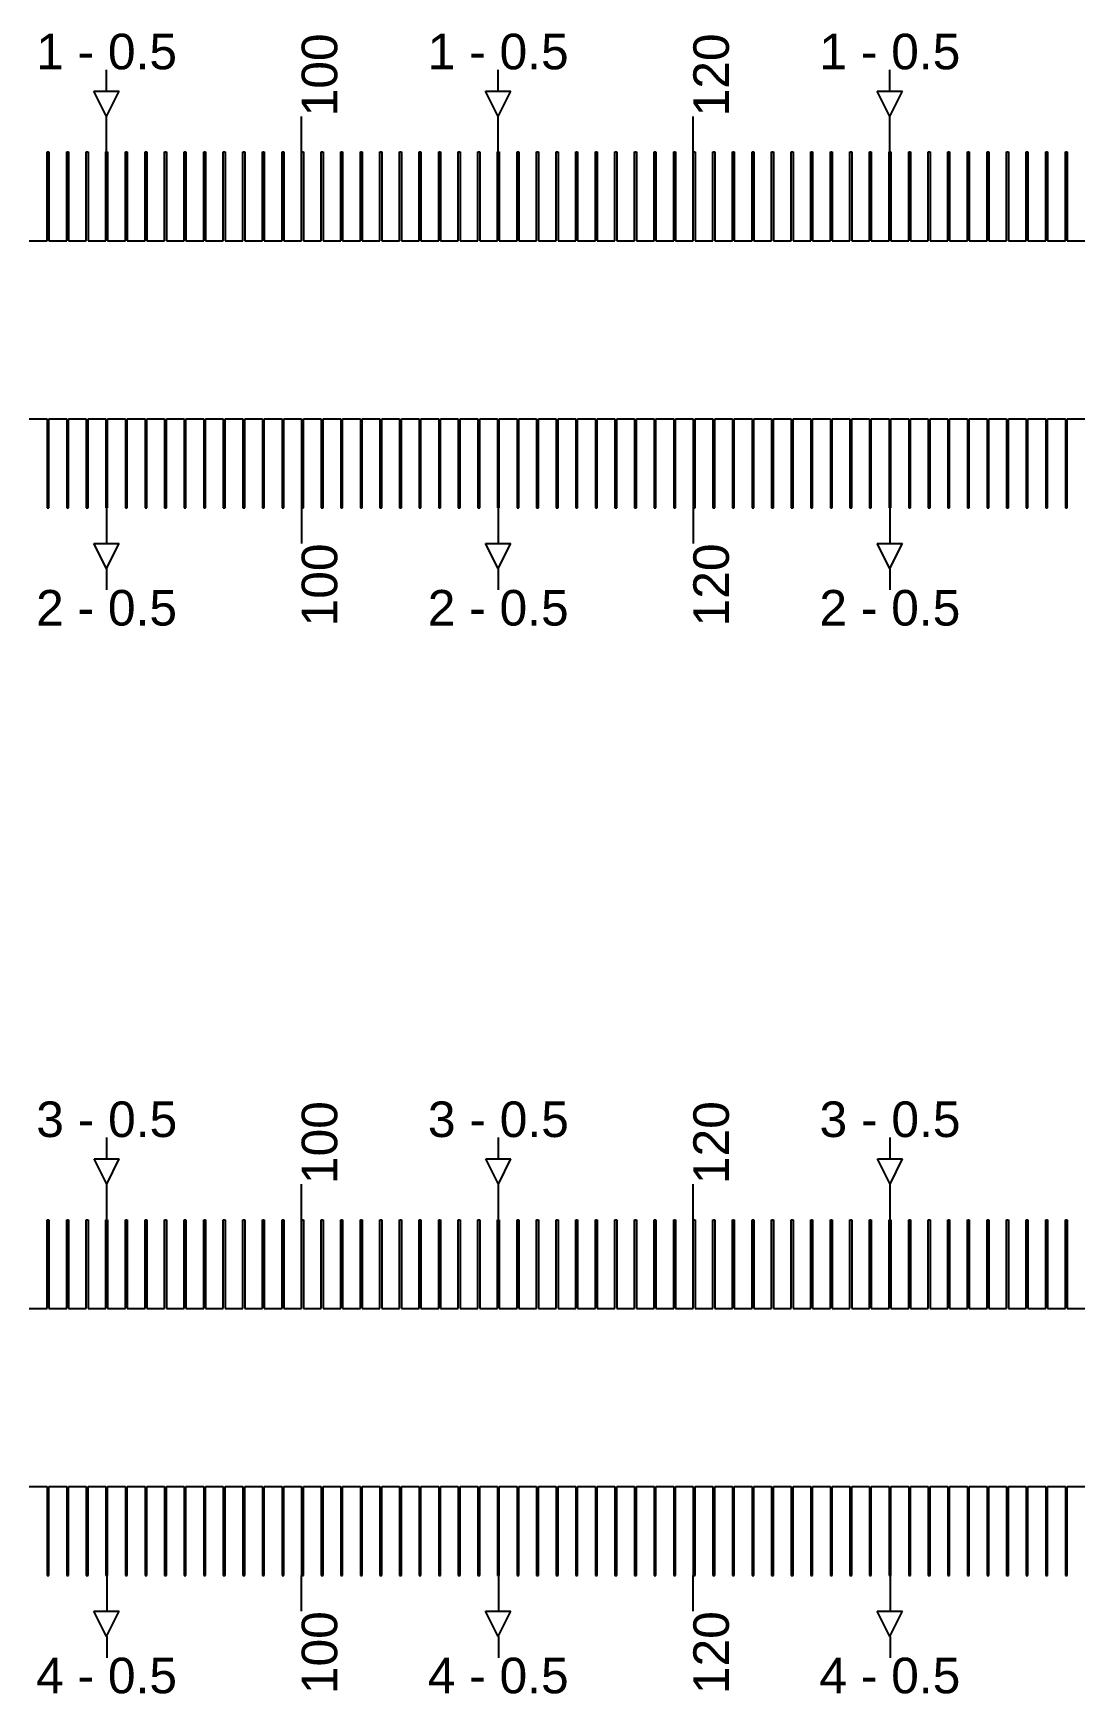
# Model space of a CAD drawing. Extents: x -119394 to 128420, y 74496 to 185496.
# Drawn here: x 41454.9 to 41747.7, y 112862.7 to 113329.2 of the extents above; entities that cross this region are included whole.
import ezdxf

# ---------------------------------------------------------------- set-up
doc = ezdxf.new("R2010")
doc.units = 13
doc.layers.add('CL - Label-1', color=120, linetype='Continuous')
doc.layers.add('CL - Label-2', color=132, linetype='Continuous')
doc.layers.add('CL - Sub-Micro', color=7, linetype='Continuous', true_color=0x47d1ff)
doc.styles.get("Standard").update_dxf_attribs({"font": 'arial.ttf'})

msp = doc.modelspace()

# ---------------------------------------------------------------- linework, layer by layer
for p, q in [((41475.49, 113312.94), (41475.49, 113318.94)), ((41585.49, 113312.94), (41585.49, 113318.94)), ((41695.49, 113312.94), (41695.49, 113318.94)), ((41475.49, 113295.86), (41475.49, 113305.86)), ((41530.29, 113295.86), (41530.29, 113305.86)), ((41585.49, 113295.86), (41585.49, 113305.86)), ((41640.29, 113295.86), (41640.29, 113305.86)), ((41695.49, 113295.86), (41695.49, 113305.86)), ((41475.49, 113195.86), (41475.49, 113185.86)), ((41530.29, 113195.86), (41530.29, 113185.86)), ((41585.49, 113195.86), (41585.49, 113185.86)), ((41640.29, 113195.86), (41640.29, 113185.86)), ((41695.49, 113195.86), (41695.49, 113185.86)), ((41475.49, 113178.79), (41475.49, 113172.79)), ((41585.49, 113178.79), (41585.49, 113172.79)), ((41695.49, 113178.79), (41695.49, 113172.79)), ((41475.54, 113012.94), (41475.54, 113018.94)), ((41585.54, 113012.94), (41585.54, 113018.94)), ((41695.54, 113012.94), (41695.54, 113018.94)), ((41475.54, 112995.86), (41475.54, 113005.86)), ((41530.29, 112995.86), (41530.29, 113005.86)), ((41585.54, 112995.86), (41585.54, 113005.86)), ((41640.29, 112995.86), (41640.29, 113005.86)), ((41695.54, 112995.86), (41695.54, 113005.86)), ((41475.54, 112895.86), (41475.54, 112885.86)), ((41530.29, 112885.86), (41530.29, 112895.86)), ((41585.54, 112895.86), (41585.54, 112885.86)), ((41640.29, 112885.86), (41640.29, 112895.86)), ((41695.54, 112895.86), (41695.54, 112885.86)), ((41475.54, 112878.79), (41475.54, 112872.79)), ((41585.54, 112878.79), (41585.54, 112872.79)), ((41695.54, 112878.79), (41695.54, 112872.79))]:
    msp.add_line(p, q)
at = {"layer": 'CL - Label-2'}
for p, q in [((41475.49, 113305.86), (41471.95, 113312.96)), ((41471.95, 113312.96), (41479.02, 113312.96)), ((41475.49, 113305.86), (41479.02, 113312.96)), ((41585.49, 113305.86), (41581.95, 113312.96)), ((41581.95, 113312.96), (41589.02, 113312.96)), ((41585.49, 113305.86), (41589.02, 113312.96)), ((41695.49, 113305.86), (41691.95, 113312.96)), ((41691.95, 113312.96), (41699.02, 113312.96)), ((41695.49, 113305.86), (41699.02, 113312.96)), ((41475.49, 113178.79), (41471.95, 113185.89)), ((41471.95, 113185.89), (41479.02, 113185.89)), ((41475.49, 113178.79), (41479.02, 113185.89)), ((41585.49, 113178.79), (41581.95, 113185.89)), ((41581.95, 113185.89), (41589.02, 113185.89)), ((41585.49, 113178.79), (41589.02, 113185.89)), ((41695.49, 113178.79), (41691.95, 113185.89)), ((41691.95, 113185.89), (41699.02, 113185.89)), ((41695.49, 113178.79), (41699.02, 113185.89)), ((41475.54, 113005.86), (41472, 113012.96)), ((41472, 113012.96), (41479.07, 113012.96)), ((41475.54, 113005.86), (41479.07, 113012.96)), ((41585.54, 113005.86), (41582, 113012.96)), ((41582, 113012.96), (41589.07, 113012.96)), ((41585.54, 113005.86), (41589.07, 113012.96)), ((41695.54, 113005.86), (41692, 113012.96)), ((41692, 113012.96), (41699.07, 113012.96)), ((41695.54, 113005.86), (41699.07, 113012.96)), ((41475.49, 112878.79), (41471.95, 112885.89)), ((41471.95, 112885.89), (41479.02, 112885.89)), ((41475.49, 112878.79), (41479.02, 112885.89)), ((41585.49, 112878.79), (41581.95, 112885.89)), ((41581.95, 112885.89), (41589.02, 112885.89)), ((41585.49, 112878.79), (41589.02, 112885.89)), ((41695.49, 112878.79), (41691.95, 112885.89)), ((41691.95, 112885.89), (41699.02, 112885.89)), ((41695.49, 112878.79), (41699.02, 112885.89))]:
    msp.add_line(p, q, dxfattribs=at)
at = {"layer": 'CL - Sub-Micro'}
for p, q in [((41458.79, 113270.86), (41458.79, 113295.86)), ((41458.79, 113295.86), (41459.29, 113295.86)), ((41459.29, 113295.86), (41459.29, 113270.86)), ((41464.29, 113270.86), (41464.29, 113295.86)), ((41464.29, 113295.86), (41464.79, 113295.86)), ((41464.79, 113295.86), (41464.79, 113270.86)), ((41469.79, 113270.86), (41469.79, 113295.86)), ((41469.79, 113295.86), (41470.29, 113295.86)), ((41470.29, 113295.86), (41470.29, 113270.86)), ((41475.29, 113270.86), (41475.29, 113295.86)), ((41475.29, 113295.86), (41475.79, 113295.86)), ((41475.79, 113295.86), (41475.79, 113270.86)), ((41480.79, 113270.86), (41480.79, 113295.86)), ((41480.79, 113295.86), (41481.29, 113295.86)), ((41481.29, 113295.86), (41481.29, 113270.86)), ((41486.29, 113270.86), (41486.29, 113295.86)), ((41486.29, 113295.86), (41486.79, 113295.86)), ((41486.79, 113295.86), (41486.79, 113270.86)), ((41491.79, 113270.86), (41491.79, 113295.86)), ((41491.79, 113295.86), (41492.29, 113295.86)), ((41492.29, 113295.86), (41492.29, 113270.86)), ((41497.29, 113270.86), (41497.29, 113295.86)), ((41497.29, 113295.86), (41497.79, 113295.86)), ((41497.79, 113295.86), (41497.79, 113270.86)), ((41502.79, 113270.86), (41502.79, 113295.86)), ((41502.79, 113295.86), (41503.29, 113295.86)), ((41503.29, 113295.86), (41503.29, 113270.86)), ((41508.29, 113270.86), (41508.29, 113295.86)), ((41508.29, 113295.86), (41508.79, 113295.86)), ((41508.79, 113295.86), (41508.79, 113270.86)), ((41513.79, 113270.86), (41513.79, 113295.86)), ((41513.79, 113295.86), (41514.29, 113295.86)), ((41514.29, 113295.86), (41514.29, 113270.86)), ((41519.29, 113270.86), (41519.29, 113295.86)), ((41519.29, 113295.86), (41519.79, 113295.86)), ((41519.79, 113295.86), (41519.79, 113270.86)), ((41524.79, 113270.86), (41524.79, 113295.86)), ((41524.79, 113295.86), (41525.29, 113295.86)), ((41525.29, 113295.86), (41525.29, 113270.86)), ((41530.29, 113270.86), (41530.29, 113295.86)), ((41530.29, 113295.86), (41530.79, 113295.86)), ((41530.79, 113295.86), (41530.79, 113270.86)), ((41535.79, 113270.86), (41535.79, 113295.86)), ((41535.79, 113295.86), (41536.29, 113295.86)), ((41536.29, 113295.86), (41536.29, 113270.86)), ((41541.29, 113270.86), (41541.29, 113295.86)), ((41541.29, 113295.86), (41541.79, 113295.86)), ((41541.79, 113295.86), (41541.79, 113270.86)), ((41546.79, 113270.86), (41546.79, 113295.86)), ((41546.79, 113295.86), (41547.29, 113295.86)), ((41547.29, 113295.86), (41547.29, 113270.86)), ((41552.29, 113270.86), (41552.29, 113295.86)), ((41552.29, 113295.86), (41552.79, 113295.86)), ((41552.79, 113295.86), (41552.79, 113270.86)), ((41557.79, 113270.86), (41557.79, 113295.86)), ((41557.79, 113295.86), (41558.29, 113295.86)), ((41558.29, 113295.86), (41558.29, 113270.86)), ((41563.29, 113270.86), (41563.29, 113295.86)), ((41563.29, 113295.86), (41563.79, 113295.86)), ((41563.79, 113295.86), (41563.79, 113270.86)), ((41568.79, 113270.86), (41568.79, 113295.86)), ((41568.79, 113295.86), (41569.29, 113295.86)), ((41569.29, 113295.86), (41569.29, 113270.86)), ((41574.29, 113270.86), (41574.29, 113295.86)), ((41574.29, 113295.86), (41574.79, 113295.86)), ((41574.79, 113295.86), (41574.79, 113270.86)), ((41579.79, 113270.86), (41579.79, 113295.86)), ((41579.79, 113295.86), (41580.29, 113295.86)), ((41580.29, 113295.86), (41580.29, 113270.86)), ((41585.29, 113270.86), (41585.29, 113295.86)), ((41585.29, 113295.86), (41585.79, 113295.86)), ((41585.79, 113295.86), (41585.79, 113270.86)), ((41590.79, 113270.86), (41590.79, 113295.86)), ((41590.79, 113295.86), (41591.29, 113295.86)), ((41591.29, 113295.86), (41591.29, 113270.86)), ((41596.29, 113270.86), (41596.29, 113295.86)), ((41596.29, 113295.86), (41596.79, 113295.86)), ((41596.79, 113295.86), (41596.79, 113270.86)), ((41601.79, 113270.86), (41601.79, 113295.86)), ((41601.79, 113295.86), (41602.29, 113295.86)), ((41602.29, 113295.86), (41602.29, 113270.86)), ((41607.29, 113270.86), (41607.29, 113295.86)), ((41607.29, 113295.86), (41607.79, 113295.86)), ((41607.79, 113295.86), (41607.79, 113270.86)), ((41612.79, 113270.86), (41612.79, 113295.86)), ((41612.79, 113295.86), (41613.29, 113295.86)), ((41613.29, 113295.86), (41613.29, 113270.86)), ((41618.29, 113270.86), (41618.29, 113295.86)), ((41618.29, 113295.86), (41618.79, 113295.86)), ((41618.79, 113295.86), (41618.79, 113270.86)), ((41623.79, 113270.86), (41623.79, 113295.86)), ((41623.79, 113295.86), (41624.29, 113295.86)), ((41624.29, 113295.86), (41624.29, 113270.86)), ((41629.29, 113270.86), (41629.29, 113295.86)), ((41629.29, 113295.86), (41629.79, 113295.86)), ((41629.79, 113295.86), (41629.79, 113270.86)), ((41634.79, 113270.86), (41634.79, 113295.86)), ((41634.79, 113295.86), (41635.29, 113295.86)), ((41635.29, 113295.86), (41635.29, 113270.86)), ((41640.29, 113270.86), (41640.29, 113295.86)), ((41640.29, 113295.86), (41640.79, 113295.86)), ((41640.79, 113295.86), (41640.79, 113270.86)), ((41645.79, 113270.86), (41645.79, 113295.86)), ((41645.79, 113295.86), (41646.29, 113295.86)), ((41646.29, 113295.86), (41646.29, 113270.86)), ((41651.29, 113270.86), (41651.29, 113295.86)), ((41651.29, 113295.86), (41651.79, 113295.86)), ((41651.79, 113295.86), (41651.79, 113270.86)), ((41656.79, 113270.86), (41656.79, 113295.86)), ((41656.79, 113295.86), (41657.29, 113295.86)), ((41657.29, 113295.86), (41657.29, 113270.86)), ((41662.29, 113270.86), (41662.29, 113295.86)), ((41662.29, 113295.86), (41662.79, 113295.86)), ((41662.79, 113295.86), (41662.79, 113270.86)), ((41667.79, 113270.86), (41667.79, 113295.86)), ((41667.79, 113295.86), (41668.29, 113295.86)), ((41668.29, 113295.86), (41668.29, 113270.86)), ((41673.29, 113270.86), (41673.29, 113295.86)), ((41673.29, 113295.86), (41673.79, 113295.86)), ((41673.79, 113295.86), (41673.79, 113270.86)), ((41678.79, 113270.86), (41678.79, 113295.86)), ((41678.79, 113295.86), (41679.29, 113295.86)), ((41679.29, 113295.86), (41679.29, 113270.86)), ((41684.29, 113270.86), (41684.29, 113295.86)), ((41684.29, 113295.86), (41684.79, 113295.86)), ((41684.79, 113295.86), (41684.79, 113270.86)), ((41689.79, 113270.86), (41689.79, 113295.86)), ((41689.79, 113295.86), (41690.29, 113295.86)), ((41690.29, 113295.86), (41690.29, 113270.86)), ((41695.29, 113270.86), (41695.29, 113295.86)), ((41695.29, 113295.86), (41695.79, 113295.86)), ((41695.79, 113295.86), (41695.79, 113270.86)), ((41700.79, 113270.86), (41700.79, 113295.86)), ((41700.79, 113295.86), (41701.29, 113295.86)), ((41701.29, 113295.86), (41701.29, 113270.86)), ((41706.29, 113270.86), (41706.29, 113295.86)), ((41706.29, 113295.86), (41706.79, 113295.86)), ((41706.79, 113295.86), (41706.79, 113270.86)), ((41711.79, 113270.86), (41711.79, 113295.86)), ((41711.79, 113295.86), (41712.29, 113295.86)), ((41712.29, 113295.86), (41712.29, 113270.86)), ((41717.29, 113270.86), (41717.29, 113295.86)), ((41717.29, 113295.86), (41717.79, 113295.86)), ((41717.79, 113295.86), (41717.79, 113270.86)), ((41722.79, 113270.86), (41722.79, 113295.86)), ((41722.79, 113295.86), (41723.29, 113295.86)), ((41723.29, 113295.86), (41723.29, 113270.86)), ((41728.29, 113270.86), (41728.29, 113295.86)), ((41728.29, 113295.86), (41728.79, 113295.86)), ((41728.79, 113295.86), (41728.79, 113270.86)), ((41733.79, 113270.86), (41733.79, 113295.86)), ((41733.79, 113295.86), (41734.29, 113295.86)), ((41734.29, 113295.86), (41734.29, 113270.86)), ((41739.29, 113270.86), (41739.29, 113295.86)), ((41739.29, 113295.86), (41739.79, 113295.86)), ((41739.79, 113295.86), (41739.79, 113270.86)), ((41744.79, 113270.86), (41744.79, 113295.86)), ((41744.79, 113295.86), (41745.29, 113295.86)), ((41745.29, 113295.86), (41745.29, 113270.86)), ((41453.79, 113270.86), (41458.79, 113270.86)), ((41459.29, 113270.86), (41464.29, 113270.86)), ((41464.79, 113270.86), (41469.79, 113270.86)), ((41470.29, 113270.86), (41475.29, 113270.86)), ((41475.79, 113270.86), (41480.79, 113270.86)), ((41481.29, 113270.86), (41486.29, 113270.86)), ((41486.79, 113270.86), (41491.79, 113270.86)), ((41492.29, 113270.86), (41497.29, 113270.86)), ((41497.79, 113270.86), (41502.79, 113270.86)), ((41503.29, 113270.86), (41508.29, 113270.86)), ((41508.79, 113270.86), (41513.79, 113270.86)), ((41514.29, 113270.86), (41519.29, 113270.86)), ((41519.79, 113270.86), (41524.79, 113270.86)), ((41525.29, 113270.86), (41530.29, 113270.86)), ((41530.79, 113270.86), (41535.79, 113270.86)), ((41536.29, 113270.86), (41541.29, 113270.86)), ((41541.79, 113270.86), (41546.79, 113270.86)), ((41547.29, 113270.86), (41552.29, 113270.86)), ((41552.79, 113270.86), (41557.79, 113270.86)), ((41558.29, 113270.86), (41563.29, 113270.86)), ((41563.79, 113270.86), (41568.79, 113270.86)), ((41569.29, 113270.86), (41574.29, 113270.86)), ((41574.79, 113270.86), (41579.79, 113270.86)), ((41580.29, 113270.86), (41585.29, 113270.86)), ((41585.79, 113270.86), (41590.79, 113270.86)), ((41591.29, 113270.86), (41596.29, 113270.86)), ((41596.79, 113270.86), (41601.79, 113270.86)), ((41602.29, 113270.86), (41607.29, 113270.86)), ((41607.79, 113270.86), (41612.79, 113270.86)), ((41613.29, 113270.86), (41618.29, 113270.86)), ((41618.79, 113270.86), (41623.79, 113270.86)), ((41624.29, 113270.86), (41629.29, 113270.86)), ((41629.79, 113270.86), (41634.79, 113270.86)), ((41635.29, 113270.86), (41640.29, 113270.86)), ((41640.79, 113270.86), (41645.79, 113270.86)), ((41646.29, 113270.86), (41651.29, 113270.86)), ((41651.79, 113270.86), (41656.79, 113270.86)), ((41657.29, 113270.86), (41662.29, 113270.86)), ((41662.79, 113270.86), (41667.79, 113270.86)), ((41668.29, 113270.86), (41673.29, 113270.86)), ((41673.79, 113270.86), (41678.79, 113270.86)), ((41679.29, 113270.86), (41684.29, 113270.86)), ((41684.79, 113270.86), (41689.79, 113270.86)), ((41690.29, 113270.86), (41695.29, 113270.86)), ((41695.79, 113270.86), (41700.79, 113270.86)), ((41701.29, 113270.86), (41706.29, 113270.86)), ((41706.79, 113270.86), (41711.79, 113270.86)), ((41712.29, 113270.86), (41717.29, 113270.86)), ((41717.79, 113270.86), (41722.79, 113270.86)), ((41723.29, 113270.86), (41728.29, 113270.86)), ((41728.79, 113270.86), (41733.79, 113270.86)), ((41734.29, 113270.86), (41739.29, 113270.86)), ((41739.79, 113270.86), (41744.79, 113270.86)), ((41745.29, 113270.86), (41750.29, 113270.86)), ((41453.79, 113220.86), (41458.79, 113220.86)), ((41458.79, 113220.86), (41458.79, 113195.86)), ((41459.29, 113195.86), (41459.29, 113220.86)), ((41459.29, 113220.86), (41464.29, 113220.86)), ((41464.29, 113220.86), (41464.29, 113195.86)), ((41464.79, 113195.86), (41464.79, 113220.86)), ((41464.79, 113220.86), (41469.79, 113220.86)), ((41469.79, 113220.86), (41469.79, 113195.86)), ((41470.29, 113195.86), (41470.29, 113220.86)), ((41470.29, 113220.86), (41475.29, 113220.86)), ((41475.29, 113220.86), (41475.29, 113195.86)), ((41475.79, 113195.86), (41475.79, 113220.86)), ((41475.79, 113220.86), (41480.79, 113220.86)), ((41480.79, 113220.86), (41480.79, 113195.86)), ((41481.29, 113195.86), (41481.29, 113220.86)), ((41481.29, 113220.86), (41486.29, 113220.86)), ((41486.29, 113220.86), (41486.29, 113195.86)), ((41486.79, 113195.86), (41486.79, 113220.86)), ((41486.79, 113220.86), (41491.79, 113220.86)), ((41491.79, 113220.86), (41491.79, 113195.86)), ((41492.29, 113195.86), (41492.29, 113220.86)), ((41492.29, 113220.86), (41497.29, 113220.86)), ((41497.29, 113220.86), (41497.29, 113195.86)), ((41497.79, 113195.86), (41497.79, 113220.86)), ((41497.79, 113220.86), (41502.79, 113220.86)), ((41502.79, 113220.86), (41502.79, 113195.86)), ((41503.29, 113195.86), (41503.29, 113220.86)), ((41503.29, 113220.86), (41508.29, 113220.86)), ((41508.29, 113220.86), (41508.29, 113195.86)), ((41508.79, 113195.86), (41508.79, 113220.86)), ((41508.79, 113220.86), (41513.79, 113220.86)), ((41513.79, 113220.86), (41513.79, 113195.86)), ((41514.29, 113195.86), (41514.29, 113220.86)), ((41514.29, 113220.86), (41519.29, 113220.86)), ((41519.29, 113220.86), (41519.29, 113195.86)), ((41519.79, 113195.86), (41519.79, 113220.86)), ((41519.79, 113220.86), (41524.79, 113220.86)), ((41524.79, 113220.86), (41524.79, 113195.86)), ((41525.29, 113195.86), (41525.29, 113220.86)), ((41525.29, 113220.86), (41530.29, 113220.86)), ((41530.29, 113220.86), (41530.29, 113195.86)), ((41530.79, 113195.86), (41530.79, 113220.86)), ((41530.79, 113220.86), (41535.79, 113220.86)), ((41535.79, 113220.86), (41535.79, 113195.86)), ((41536.29, 113195.86), (41536.29, 113220.86)), ((41536.29, 113220.86), (41541.29, 113220.86)), ((41541.29, 113220.86), (41541.29, 113195.86)), ((41541.79, 113195.86), (41541.79, 113220.86)), ((41541.79, 113220.86), (41546.79, 113220.86)), ((41546.79, 113220.86), (41546.79, 113195.86)), ((41547.29, 113195.86), (41547.29, 113220.86)), ((41547.29, 113220.86), (41552.29, 113220.86)), ((41552.29, 113220.86), (41552.29, 113195.86)), ((41552.79, 113195.86), (41552.79, 113220.86)), ((41552.79, 113220.86), (41557.79, 113220.86)), ((41557.79, 113220.86), (41557.79, 113195.86)), ((41558.29, 113195.86), (41558.29, 113220.86)), ((41558.29, 113220.86), (41563.29, 113220.86)), ((41563.29, 113220.86), (41563.29, 113195.86)), ((41563.79, 113195.86), (41563.79, 113220.86)), ((41563.79, 113220.86), (41568.79, 113220.86)), ((41568.79, 113220.86), (41568.79, 113195.86)), ((41569.29, 113195.86), (41569.29, 113220.86)), ((41569.29, 113220.86), (41574.29, 113220.86)), ((41574.29, 113220.86), (41574.29, 113195.86)), ((41574.79, 113195.86), (41574.79, 113220.86)), ((41574.79, 113220.86), (41579.79, 113220.86)), ((41579.79, 113220.86), (41579.79, 113195.86)), ((41580.29, 113195.86), (41580.29, 113220.86)), ((41580.29, 113220.86), (41585.29, 113220.86)), ((41585.29, 113220.86), (41585.29, 113195.86)), ((41585.79, 113195.86), (41585.79, 113220.86)), ((41585.79, 113220.86), (41590.79, 113220.86)), ((41590.79, 113220.86), (41590.79, 113195.86)), ((41591.29, 113195.86), (41591.29, 113220.86)), ((41591.29, 113220.86), (41596.29, 113220.86)), ((41596.29, 113220.86), (41596.29, 113195.86)), ((41596.79, 113195.86), (41596.79, 113220.86)), ((41596.79, 113220.86), (41601.79, 113220.86)), ((41601.79, 113220.86), (41601.79, 113195.86)), ((41602.29, 113195.86), (41602.29, 113220.86)), ((41602.29, 113220.86), (41607.29, 113220.86)), ((41607.29, 113220.86), (41607.29, 113195.86)), ((41607.79, 113195.86), (41607.79, 113220.86)), ((41607.79, 113220.86), (41612.79, 113220.86)), ((41612.79, 113220.86), (41612.79, 113195.86)), ((41613.29, 113195.86), (41613.29, 113220.86)), ((41613.29, 113220.86), (41618.29, 113220.86)), ((41618.29, 113220.86), (41618.29, 113195.86)), ((41618.79, 113195.86), (41618.79, 113220.86)), ((41618.79, 113220.86), (41623.79, 113220.86)), ((41623.79, 113220.86), (41623.79, 113195.86)), ((41624.29, 113195.86), (41624.29, 113220.86)), ((41624.29, 113220.86), (41629.29, 113220.86)), ((41629.29, 113220.86), (41629.29, 113195.86)), ((41629.79, 113195.86), (41629.79, 113220.86)), ((41629.79, 113220.86), (41634.79, 113220.86)), ((41634.79, 113220.86), (41634.79, 113195.86)), ((41635.29, 113195.86), (41635.29, 113220.86)), ((41635.29, 113220.86), (41640.29, 113220.86)), ((41640.29, 113220.86), (41640.29, 113195.86)), ((41640.79, 113195.86), (41640.79, 113220.86)), ((41640.79, 113220.86), (41645.79, 113220.86)), ((41645.79, 113220.86), (41645.79, 113195.86)), ((41646.29, 113195.86), (41646.29, 113220.86)), ((41646.29, 113220.86), (41651.29, 113220.86)), ((41651.29, 113220.86), (41651.29, 113195.86)), ((41651.79, 113195.86), (41651.79, 113220.86)), ((41651.79, 113220.86), (41656.79, 113220.86)), ((41656.79, 113220.86), (41656.79, 113195.86)), ((41657.29, 113195.86), (41657.29, 113220.86)), ((41657.29, 113220.86), (41662.29, 113220.86)), ((41662.29, 113220.86), (41662.29, 113195.86)), ((41662.79, 113195.86), (41662.79, 113220.86)), ((41662.79, 113220.86), (41667.79, 113220.86)), ((41667.79, 113220.86), (41667.79, 113195.86)), ((41668.29, 113195.86), (41668.29, 113220.86)), ((41668.29, 113220.86), (41673.29, 113220.86)), ((41673.29, 113220.86), (41673.29, 113195.86)), ((41673.79, 113195.86), (41673.79, 113220.86)), ((41673.79, 113220.86), (41678.79, 113220.86)), ((41678.79, 113220.86), (41678.79, 113195.86)), ((41679.29, 113195.86), (41679.29, 113220.86)), ((41679.29, 113220.86), (41684.29, 113220.86)), ((41684.29, 113220.86), (41684.29, 113195.86)), ((41684.79, 113195.86), (41684.79, 113220.86)), ((41684.79, 113220.86), (41689.79, 113220.86)), ((41689.79, 113220.86), (41689.79, 113195.86)), ((41690.29, 113195.86), (41690.29, 113220.86)), ((41690.29, 113220.86), (41695.29, 113220.86)), ((41695.29, 113220.86), (41695.29, 113195.86)), ((41695.79, 113195.86), (41695.79, 113220.86)), ((41695.79, 113220.86), (41700.79, 113220.86)), ((41700.79, 113220.86), (41700.79, 113195.86)), ((41701.29, 113195.86), (41701.29, 113220.86)), ((41701.29, 113220.86), (41706.29, 113220.86)), ((41706.29, 113220.86), (41706.29, 113195.86)), ((41706.79, 113195.86), (41706.79, 113220.86)), ((41706.79, 113220.86), (41711.79, 113220.86)), ((41711.79, 113220.86), (41711.79, 113195.86)), ((41712.29, 113195.86), (41712.29, 113220.86)), ((41712.29, 113220.86), (41717.29, 113220.86)), ((41717.29, 113220.86), (41717.29, 113195.86)), ((41717.79, 113195.86), (41717.79, 113220.86)), ((41717.79, 113220.86), (41722.79, 113220.86)), ((41722.79, 113220.86), (41722.79, 113195.86)), ((41723.29, 113195.86), (41723.29, 113220.86)), ((41723.29, 113220.86), (41728.29, 113220.86)), ((41728.29, 113220.86), (41728.29, 113195.86)), ((41728.79, 113195.86), (41728.79, 113220.86)), ((41728.79, 113220.86), (41733.79, 113220.86)), ((41733.79, 113220.86), (41733.79, 113195.86)), ((41734.29, 113195.86), (41734.29, 113220.86)), ((41734.29, 113220.86), (41739.29, 113220.86)), ((41739.29, 113220.86), (41739.29, 113195.86)), ((41739.79, 113195.86), (41739.79, 113220.86)), ((41739.79, 113220.86), (41744.79, 113220.86)), ((41744.79, 113220.86), (41744.79, 113195.86)), ((41745.29, 113195.86), (41745.29, 113220.86)), ((41745.29, 113220.86), (41750.29, 113220.86)), ((41458.79, 113195.86), (41459.29, 113195.86)), ((41464.29, 113195.86), (41464.79, 113195.86)), ((41469.79, 113195.86), (41470.29, 113195.86)), ((41475.29, 113195.86), (41475.79, 113195.86)), ((41480.79, 113195.86), (41481.29, 113195.86)), ((41486.29, 113195.86), (41486.79, 113195.86)), ((41491.79, 113195.86), (41492.29, 113195.86)), ((41497.29, 113195.86), (41497.79, 113195.86)), ((41502.79, 113195.86), (41503.29, 113195.86)), ((41508.29, 113195.86), (41508.79, 113195.86)), ((41513.79, 113195.86), (41514.29, 113195.86)), ((41519.29, 113195.86), (41519.79, 113195.86)), ((41524.79, 113195.86), (41525.29, 113195.86)), ((41530.29, 113195.86), (41530.79, 113195.86)), ((41535.79, 113195.86), (41536.29, 113195.86)), ((41541.29, 113195.86), (41541.79, 113195.86)), ((41546.79, 113195.86), (41547.29, 113195.86)), ((41552.29, 113195.86), (41552.79, 113195.86)), ((41557.79, 113195.86), (41558.29, 113195.86)), ((41563.29, 113195.86), (41563.79, 113195.86)), ((41568.79, 113195.86), (41569.29, 113195.86)), ((41574.29, 113195.86), (41574.79, 113195.86)), ((41579.79, 113195.86), (41580.29, 113195.86)), ((41585.29, 113195.86), (41585.79, 113195.86)), ((41590.79, 113195.86), (41591.29, 113195.86)), ((41596.29, 113195.86), (41596.79, 113195.86)), ((41601.79, 113195.86), (41602.29, 113195.86)), ((41607.29, 113195.86), (41607.79, 113195.86)), ((41612.79, 113195.86), (41613.29, 113195.86)), ((41618.29, 113195.86), (41618.79, 113195.86)), ((41623.79, 113195.86), (41624.29, 113195.86)), ((41629.29, 113195.86), (41629.79, 113195.86)), ((41634.79, 113195.86), (41635.29, 113195.86)), ((41640.29, 113195.86), (41640.79, 113195.86)), ((41645.79, 113195.86), (41646.29, 113195.86)), ((41651.29, 113195.86), (41651.79, 113195.86)), ((41656.79, 113195.86), (41657.29, 113195.86)), ((41662.29, 113195.86), (41662.79, 113195.86)), ((41667.79, 113195.86), (41668.29, 113195.86)), ((41673.29, 113195.86), (41673.79, 113195.86)), ((41678.79, 113195.86), (41679.29, 113195.86)), ((41684.29, 113195.86), (41684.79, 113195.86)), ((41689.79, 113195.86), (41690.29, 113195.86)), ((41695.29, 113195.86), (41695.79, 113195.86)), ((41700.79, 113195.86), (41701.29, 113195.86)), ((41706.29, 113195.86), (41706.79, 113195.86)), ((41711.79, 113195.86), (41712.29, 113195.86)), ((41717.29, 113195.86), (41717.79, 113195.86)), ((41722.79, 113195.86), (41723.29, 113195.86)), ((41728.29, 113195.86), (41728.79, 113195.86)), ((41733.79, 113195.86), (41734.29, 113195.86)), ((41739.29, 113195.86), (41739.79, 113195.86)), ((41744.79, 113195.86), (41745.29, 113195.86)), ((41458.79, 112970.86), (41458.79, 112995.86)), ((41458.79, 112995.86), (41459.29, 112995.86)), ((41459.29, 112995.86), (41459.29, 112970.86)), ((41464.29, 112970.86), (41464.29, 112995.86)), ((41464.29, 112995.86), (41464.79, 112995.86)), ((41464.79, 112995.86), (41464.79, 112970.86)), ((41469.79, 112970.86), (41469.79, 112995.86)), ((41469.79, 112995.86), (41470.29, 112995.86)), ((41470.29, 112995.86), (41470.29, 112970.86)), ((41475.29, 112970.86), (41475.29, 112995.86)), ((41475.29, 112995.86), (41475.79, 112995.86)), ((41475.79, 112995.86), (41475.79, 112970.86)), ((41480.79, 112970.86), (41480.79, 112995.86)), ((41480.79, 112995.86), (41481.29, 112995.86)), ((41481.29, 112995.86), (41481.29, 112970.86)), ((41486.29, 112970.86), (41486.29, 112995.86)), ((41486.29, 112995.86), (41486.79, 112995.86)), ((41486.79, 112995.86), (41486.79, 112970.86)), ((41491.79, 112970.86), (41491.79, 112995.86)), ((41491.79, 112995.86), (41492.29, 112995.86)), ((41492.29, 112995.86), (41492.29, 112970.86)), ((41497.29, 112970.86), (41497.29, 112995.86)), ((41497.29, 112995.86), (41497.79, 112995.86)), ((41497.79, 112995.86), (41497.79, 112970.86)), ((41502.79, 112970.86), (41502.79, 112995.86)), ((41502.79, 112995.86), (41503.29, 112995.86)), ((41503.29, 112995.86), (41503.29, 112970.86)), ((41508.29, 112970.86), (41508.29, 112995.86)), ((41508.29, 112995.86), (41508.79, 112995.86)), ((41508.79, 112995.86), (41508.79, 112970.86)), ((41513.79, 112970.86), (41513.79, 112995.86)), ((41513.79, 112995.86), (41514.29, 112995.86)), ((41514.29, 112995.86), (41514.29, 112970.86)), ((41519.29, 112970.86), (41519.29, 112995.86)), ((41519.29, 112995.86), (41519.79, 112995.86)), ((41519.79, 112995.86), (41519.79, 112970.86)), ((41524.79, 112970.86), (41524.79, 112995.86)), ((41524.79, 112995.86), (41525.29, 112995.86)), ((41525.29, 112995.86), (41525.29, 112970.86)), ((41530.29, 112970.86), (41530.29, 112995.86)), ((41530.29, 112995.86), (41530.79, 112995.86)), ((41530.79, 112995.86), (41530.79, 112970.86)), ((41535.79, 112970.86), (41535.79, 112995.86)), ((41535.79, 112995.86), (41536.29, 112995.86)), ((41536.29, 112995.86), (41536.29, 112970.86)), ((41541.29, 112970.86), (41541.29, 112995.86)), ((41541.29, 112995.86), (41541.79, 112995.86)), ((41541.79, 112995.86), (41541.79, 112970.86)), ((41546.79, 112970.86), (41546.79, 112995.86)), ((41546.79, 112995.86), (41547.29, 112995.86)), ((41547.29, 112995.86), (41547.29, 112970.86)), ((41552.29, 112970.86), (41552.29, 112995.86)), ((41552.29, 112995.86), (41552.79, 112995.86)), ((41552.79, 112995.86), (41552.79, 112970.86)), ((41557.79, 112970.86), (41557.79, 112995.86)), ((41557.79, 112995.86), (41558.29, 112995.86)), ((41558.29, 112995.86), (41558.29, 112970.86)), ((41563.29, 112970.86), (41563.29, 112995.86)), ((41563.29, 112995.86), (41563.79, 112995.86)), ((41563.79, 112995.86), (41563.79, 112970.86)), ((41568.79, 112970.86), (41568.79, 112995.86)), ((41568.79, 112995.86), (41569.29, 112995.86)), ((41569.29, 112995.86), (41569.29, 112970.86)), ((41574.29, 112970.86), (41574.29, 112995.86)), ((41574.29, 112995.86), (41574.79, 112995.86)), ((41574.79, 112995.86), (41574.79, 112970.86)), ((41579.79, 112970.86), (41579.79, 112995.86)), ((41579.79, 112995.86), (41580.29, 112995.86)), ((41580.29, 112995.86), (41580.29, 112970.86)), ((41585.29, 112970.86), (41585.29, 112995.86)), ((41585.29, 112995.86), (41585.79, 112995.86)), ((41585.79, 112995.86), (41585.79, 112970.86)), ((41590.79, 112970.86), (41590.79, 112995.86)), ((41590.79, 112995.86), (41591.29, 112995.86)), ((41591.29, 112995.86), (41591.29, 112970.86)), ((41596.29, 112970.86), (41596.29, 112995.86)), ((41596.29, 112995.86), (41596.79, 112995.86)), ((41596.79, 112995.86), (41596.79, 112970.86)), ((41601.79, 112970.86), (41601.79, 112995.86)), ((41601.79, 112995.86), (41602.29, 112995.86)), ((41602.29, 112995.86), (41602.29, 112970.86)), ((41607.29, 112970.86), (41607.29, 112995.86)), ((41607.29, 112995.86), (41607.79, 112995.86)), ((41607.79, 112995.86), (41607.79, 112970.86)), ((41612.79, 112970.86), (41612.79, 112995.86)), ((41612.79, 112995.86), (41613.29, 112995.86)), ((41613.29, 112995.86), (41613.29, 112970.86)), ((41618.29, 112970.86), (41618.29, 112995.86)), ((41618.29, 112995.86), (41618.79, 112995.86)), ((41618.79, 112995.86), (41618.79, 112970.86)), ((41623.79, 112970.86), (41623.79, 112995.86)), ((41623.79, 112995.86), (41624.29, 112995.86)), ((41624.29, 112995.86), (41624.29, 112970.86)), ((41629.29, 112970.86), (41629.29, 112995.86)), ((41629.29, 112995.86), (41629.79, 112995.86)), ((41629.79, 112995.86), (41629.79, 112970.86)), ((41634.79, 112970.86), (41634.79, 112995.86)), ((41634.79, 112995.86), (41635.29, 112995.86)), ((41635.29, 112995.86), (41635.29, 112970.86)), ((41640.29, 112970.86), (41640.29, 112995.86)), ((41640.29, 112995.86), (41640.79, 112995.86)), ((41640.79, 112995.86), (41640.79, 112970.86)), ((41645.79, 112970.86), (41645.79, 112995.86)), ((41645.79, 112995.86), (41646.29, 112995.86)), ((41646.29, 112995.86), (41646.29, 112970.86)), ((41651.29, 112970.86), (41651.29, 112995.86)), ((41651.29, 112995.86), (41651.79, 112995.86)), ((41651.79, 112995.86), (41651.79, 112970.86)), ((41656.79, 112970.86), (41656.79, 112995.86)), ((41656.79, 112995.86), (41657.29, 112995.86)), ((41657.29, 112995.86), (41657.29, 112970.86)), ((41662.29, 112970.86), (41662.29, 112995.86)), ((41662.29, 112995.86), (41662.79, 112995.86)), ((41662.79, 112995.86), (41662.79, 112970.86)), ((41667.79, 112970.86), (41667.79, 112995.86)), ((41667.79, 112995.86), (41668.29, 112995.86)), ((41668.29, 112995.86), (41668.29, 112970.86)), ((41673.29, 112970.86), (41673.29, 112995.86)), ((41673.29, 112995.86), (41673.79, 112995.86)), ((41673.79, 112995.86), (41673.79, 112970.86)), ((41678.79, 112970.86), (41678.79, 112995.86)), ((41678.79, 112995.86), (41679.29, 112995.86)), ((41679.29, 112995.86), (41679.29, 112970.86)), ((41684.29, 112970.86), (41684.29, 112995.86)), ((41684.29, 112995.86), (41684.79, 112995.86)), ((41684.79, 112995.86), (41684.79, 112970.86)), ((41689.79, 112970.86), (41689.79, 112995.86)), ((41689.79, 112995.86), (41690.29, 112995.86)), ((41690.29, 112995.86), (41690.29, 112970.86)), ((41695.29, 112970.86), (41695.29, 112995.86)), ((41695.29, 112995.86), (41695.79, 112995.86)), ((41695.79, 112995.86), (41695.79, 112970.86)), ((41700.79, 112970.86), (41700.79, 112995.86)), ((41700.79, 112995.86), (41701.29, 112995.86)), ((41701.29, 112995.86), (41701.29, 112970.86)), ((41706.29, 112970.86), (41706.29, 112995.86)), ((41706.29, 112995.86), (41706.79, 112995.86)), ((41706.79, 112995.86), (41706.79, 112970.86)), ((41711.79, 112970.86), (41711.79, 112995.86)), ((41711.79, 112995.86), (41712.29, 112995.86)), ((41712.29, 112995.86), (41712.29, 112970.86)), ((41717.29, 112970.86), (41717.29, 112995.86)), ((41717.29, 112995.86), (41717.79, 112995.86)), ((41717.79, 112995.86), (41717.79, 112970.86)), ((41722.79, 112970.86), (41722.79, 112995.86)), ((41722.79, 112995.86), (41723.29, 112995.86)), ((41723.29, 112995.86), (41723.29, 112970.86)), ((41728.29, 112970.86), (41728.29, 112995.86)), ((41728.29, 112995.86), (41728.79, 112995.86)), ((41728.79, 112995.86), (41728.79, 112970.86)), ((41733.79, 112970.86), (41733.79, 112995.86)), ((41733.79, 112995.86), (41734.29, 112995.86)), ((41734.29, 112995.86), (41734.29, 112970.86)), ((41739.29, 112970.86), (41739.29, 112995.86)), ((41739.29, 112995.86), (41739.79, 112995.86)), ((41739.79, 112995.86), (41739.79, 112970.86)), ((41744.79, 112970.86), (41744.79, 112995.86)), ((41744.79, 112995.86), (41745.29, 112995.86)), ((41745.29, 112995.86), (41745.29, 112970.86)), ((41453.79, 112970.86), (41458.79, 112970.86)), ((41459.29, 112970.86), (41464.29, 112970.86)), ((41464.79, 112970.86), (41469.79, 112970.86)), ((41470.29, 112970.86), (41475.29, 112970.86)), ((41475.79, 112970.86), (41480.79, 112970.86)), ((41481.29, 112970.86), (41486.29, 112970.86)), ((41486.79, 112970.86), (41491.79, 112970.86)), ((41492.29, 112970.86), (41497.29, 112970.86)), ((41497.79, 112970.86), (41502.79, 112970.86)), ((41503.29, 112970.86), (41508.29, 112970.86)), ((41508.79, 112970.86), (41513.79, 112970.86)), ((41514.29, 112970.86), (41519.29, 112970.86)), ((41519.79, 112970.86), (41524.79, 112970.86)), ((41525.29, 112970.86), (41530.29, 112970.86)), ((41530.79, 112970.86), (41535.79, 112970.86)), ((41536.29, 112970.86), (41541.29, 112970.86)), ((41541.79, 112970.86), (41546.79, 112970.86)), ((41547.29, 112970.86), (41552.29, 112970.86)), ((41552.79, 112970.86), (41557.79, 112970.86)), ((41558.29, 112970.86), (41563.29, 112970.86)), ((41563.79, 112970.86), (41568.79, 112970.86)), ((41569.29, 112970.86), (41574.29, 112970.86)), ((41574.79, 112970.86), (41579.79, 112970.86)), ((41580.29, 112970.86), (41585.29, 112970.86)), ((41585.79, 112970.86), (41590.79, 112970.86)), ((41591.29, 112970.86), (41596.29, 112970.86)), ((41596.79, 112970.86), (41601.79, 112970.86)), ((41602.29, 112970.86), (41607.29, 112970.86)), ((41607.79, 112970.86), (41612.79, 112970.86)), ((41613.29, 112970.86), (41618.29, 112970.86)), ((41618.79, 112970.86), (41623.79, 112970.86)), ((41624.29, 112970.86), (41629.29, 112970.86)), ((41629.79, 112970.86), (41634.79, 112970.86)), ((41635.29, 112970.86), (41640.29, 112970.86)), ((41640.79, 112970.86), (41645.79, 112970.86)), ((41646.29, 112970.86), (41651.29, 112970.86)), ((41651.79, 112970.86), (41656.79, 112970.86)), ((41657.29, 112970.86), (41662.29, 112970.86)), ((41662.79, 112970.86), (41667.79, 112970.86)), ((41668.29, 112970.86), (41673.29, 112970.86)), ((41673.79, 112970.86), (41678.79, 112970.86)), ((41679.29, 112970.86), (41684.29, 112970.86)), ((41684.79, 112970.86), (41689.79, 112970.86)), ((41690.29, 112970.86), (41695.29, 112970.86)), ((41695.79, 112970.86), (41700.79, 112970.86)), ((41701.29, 112970.86), (41706.29, 112970.86)), ((41706.79, 112970.86), (41711.79, 112970.86)), ((41712.29, 112970.86), (41717.29, 112970.86)), ((41717.79, 112970.86), (41722.79, 112970.86)), ((41723.29, 112970.86), (41728.29, 112970.86)), ((41728.79, 112970.86), (41733.79, 112970.86)), ((41734.29, 112970.86), (41739.29, 112970.86)), ((41739.79, 112970.86), (41744.79, 112970.86)), ((41745.29, 112970.86), (41750.29, 112970.86)), ((41453.79, 112920.86), (41458.79, 112920.86)), ((41458.79, 112920.86), (41458.79, 112895.86)), ((41459.29, 112895.86), (41459.29, 112920.86)), ((41459.29, 112920.86), (41464.29, 112920.86)), ((41464.29, 112920.86), (41464.29, 112895.86)), ((41464.79, 112895.86), (41464.79, 112920.86)), ((41464.79, 112920.86), (41469.79, 112920.86)), ((41469.79, 112920.86), (41469.79, 112895.86)), ((41470.29, 112895.86), (41470.29, 112920.86)), ((41470.29, 112920.86), (41475.29, 112920.86)), ((41475.29, 112920.86), (41475.29, 112895.86)), ((41475.79, 112895.86), (41475.79, 112920.86)), ((41475.79, 112920.86), (41480.79, 112920.86)), ((41480.79, 112920.86), (41480.79, 112895.86)), ((41481.29, 112895.86), (41481.29, 112920.86)), ((41481.29, 112920.86), (41486.29, 112920.86)), ((41486.29, 112920.86), (41486.29, 112895.86)), ((41486.79, 112895.86), (41486.79, 112920.86)), ((41486.79, 112920.86), (41491.79, 112920.86)), ((41491.79, 112920.86), (41491.79, 112895.86)), ((41492.29, 112895.86), (41492.29, 112920.86)), ((41492.29, 112920.86), (41497.29, 112920.86)), ((41497.29, 112920.86), (41497.29, 112895.86)), ((41497.79, 112895.86), (41497.79, 112920.86)), ((41497.79, 112920.86), (41502.79, 112920.86)), ((41502.79, 112920.86), (41502.79, 112895.86)), ((41503.29, 112895.86), (41503.29, 112920.86)), ((41503.29, 112920.86), (41508.29, 112920.86)), ((41508.29, 112920.86), (41508.29, 112895.86)), ((41508.79, 112895.86), (41508.79, 112920.86)), ((41508.79, 112920.86), (41513.79, 112920.86)), ((41513.79, 112920.86), (41513.79, 112895.86)), ((41514.29, 112895.86), (41514.29, 112920.86)), ((41514.29, 112920.86), (41519.29, 112920.86)), ((41519.29, 112920.86), (41519.29, 112895.86)), ((41519.79, 112895.86), (41519.79, 112920.86)), ((41519.79, 112920.86), (41524.79, 112920.86)), ((41524.79, 112920.86), (41524.79, 112895.86)), ((41525.29, 112895.86), (41525.29, 112920.86)), ((41525.29, 112920.86), (41530.29, 112920.86)), ((41530.29, 112920.86), (41530.29, 112895.86)), ((41530.79, 112895.86), (41530.79, 112920.86)), ((41530.79, 112920.86), (41535.79, 112920.86)), ((41535.79, 112920.86), (41535.79, 112895.86)), ((41536.29, 112895.86), (41536.29, 112920.86)), ((41536.29, 112920.86), (41541.29, 112920.86)), ((41541.29, 112920.86), (41541.29, 112895.86)), ((41541.79, 112895.86), (41541.79, 112920.86)), ((41541.79, 112920.86), (41546.79, 112920.86)), ((41546.79, 112920.86), (41546.79, 112895.86)), ((41547.29, 112895.86), (41547.29, 112920.86)), ((41547.29, 112920.86), (41552.29, 112920.86)), ((41552.29, 112920.86), (41552.29, 112895.86)), ((41552.79, 112895.86), (41552.79, 112920.86)), ((41552.79, 112920.86), (41557.79, 112920.86)), ((41557.79, 112920.86), (41557.79, 112895.86)), ((41558.29, 112895.86), (41558.29, 112920.86)), ((41558.29, 112920.86), (41563.29, 112920.86)), ((41563.29, 112920.86), (41563.29, 112895.86)), ((41563.79, 112895.86), (41563.79, 112920.86)), ((41563.79, 112920.86), (41568.79, 112920.86)), ((41568.79, 112920.86), (41568.79, 112895.86)), ((41569.29, 112895.86), (41569.29, 112920.86)), ((41569.29, 112920.86), (41574.29, 112920.86)), ((41574.29, 112920.86), (41574.29, 112895.86)), ((41574.79, 112895.86), (41574.79, 112920.86)), ((41574.79, 112920.86), (41579.79, 112920.86)), ((41579.79, 112920.86), (41579.79, 112895.86)), ((41580.29, 112895.86), (41580.29, 112920.86)), ((41580.29, 112920.86), (41585.29, 112920.86)), ((41585.29, 112920.86), (41585.29, 112895.86)), ((41585.79, 112895.86), (41585.79, 112920.86)), ((41585.79, 112920.86), (41590.79, 112920.86)), ((41590.79, 112920.86), (41590.79, 112895.86)), ((41591.29, 112895.86), (41591.29, 112920.86)), ((41591.29, 112920.86), (41596.29, 112920.86)), ((41596.29, 112920.86), (41596.29, 112895.86)), ((41596.79, 112895.86), (41596.79, 112920.86)), ((41596.79, 112920.86), (41601.79, 112920.86)), ((41601.79, 112920.86), (41601.79, 112895.86)), ((41602.29, 112895.86), (41602.29, 112920.86)), ((41602.29, 112920.86), (41607.29, 112920.86)), ((41607.29, 112920.86), (41607.29, 112895.86)), ((41607.79, 112895.86), (41607.79, 112920.86)), ((41607.79, 112920.86), (41612.79, 112920.86)), ((41612.79, 112920.86), (41612.79, 112895.86)), ((41613.29, 112895.86), (41613.29, 112920.86)), ((41613.29, 112920.86), (41618.29, 112920.86)), ((41618.29, 112920.86), (41618.29, 112895.86)), ((41618.79, 112895.86), (41618.79, 112920.86)), ((41618.79, 112920.86), (41623.79, 112920.86)), ((41623.79, 112920.86), (41623.79, 112895.86)), ((41624.29, 112895.86), (41624.29, 112920.86)), ((41624.29, 112920.86), (41629.29, 112920.86)), ((41629.29, 112920.86), (41629.29, 112895.86)), ((41629.79, 112895.86), (41629.79, 112920.86)), ((41629.79, 112920.86), (41634.79, 112920.86)), ((41634.79, 112920.86), (41634.79, 112895.86)), ((41635.29, 112895.86), (41635.29, 112920.86)), ((41635.29, 112920.86), (41640.29, 112920.86)), ((41640.29, 112920.86), (41640.29, 112895.86)), ((41640.79, 112895.86), (41640.79, 112920.86)), ((41640.79, 112920.86), (41645.79, 112920.86)), ((41645.79, 112920.86), (41645.79, 112895.86)), ((41646.29, 112895.86), (41646.29, 112920.86)), ((41646.29, 112920.86), (41651.29, 112920.86)), ((41651.29, 112920.86), (41651.29, 112895.86)), ((41651.79, 112895.86), (41651.79, 112920.86)), ((41651.79, 112920.86), (41656.79, 112920.86)), ((41656.79, 112920.86), (41656.79, 112895.86)), ((41657.29, 112895.86), (41657.29, 112920.86)), ((41657.29, 112920.86), (41662.29, 112920.86)), ((41662.29, 112920.86), (41662.29, 112895.86)), ((41662.79, 112895.86), (41662.79, 112920.86)), ((41662.79, 112920.86), (41667.79, 112920.86)), ((41667.79, 112920.86), (41667.79, 112895.86)), ((41668.29, 112895.86), (41668.29, 112920.86)), ((41668.29, 112920.86), (41673.29, 112920.86)), ((41673.29, 112920.86), (41673.29, 112895.86)), ((41673.79, 112895.86), (41673.79, 112920.86)), ((41673.79, 112920.86), (41678.79, 112920.86)), ((41678.79, 112920.86), (41678.79, 112895.86)), ((41679.29, 112895.86), (41679.29, 112920.86)), ((41679.29, 112920.86), (41684.29, 112920.86)), ((41684.29, 112920.86), (41684.29, 112895.86)), ((41684.79, 112895.86), (41684.79, 112920.86)), ((41684.79, 112920.86), (41689.79, 112920.86)), ((41689.79, 112920.86), (41689.79, 112895.86)), ((41690.29, 112895.86), (41690.29, 112920.86)), ((41690.29, 112920.86), (41695.29, 112920.86)), ((41695.29, 112920.86), (41695.29, 112895.86)), ((41695.79, 112895.86), (41695.79, 112920.86)), ((41695.79, 112920.86), (41700.79, 112920.86)), ((41700.79, 112920.86), (41700.79, 112895.86)), ((41701.29, 112895.86), (41701.29, 112920.86)), ((41701.29, 112920.86), (41706.29, 112920.86)), ((41706.29, 112920.86), (41706.29, 112895.86)), ((41706.79, 112895.86), (41706.79, 112920.86)), ((41706.79, 112920.86), (41711.79, 112920.86)), ((41711.79, 112920.86), (41711.79, 112895.86)), ((41712.29, 112895.86), (41712.29, 112920.86)), ((41712.29, 112920.86), (41717.29, 112920.86)), ((41717.29, 112920.86), (41717.29, 112895.86)), ((41717.79, 112895.86), (41717.79, 112920.86)), ((41717.79, 112920.86), (41722.79, 112920.86)), ((41722.79, 112920.86), (41722.79, 112895.86)), ((41723.29, 112895.86), (41723.29, 112920.86)), ((41723.29, 112920.86), (41728.29, 112920.86)), ((41728.29, 112920.86), (41728.29, 112895.86)), ((41728.79, 112895.86), (41728.79, 112920.86)), ((41728.79, 112920.86), (41733.79, 112920.86)), ((41733.79, 112920.86), (41733.79, 112895.86)), ((41734.29, 112895.86), (41734.29, 112920.86)), ((41734.29, 112920.86), (41739.29, 112920.86)), ((41739.29, 112920.86), (41739.29, 112895.86)), ((41739.79, 112895.86), (41739.79, 112920.86)), ((41739.79, 112920.86), (41744.79, 112920.86)), ((41744.79, 112920.86), (41744.79, 112895.86)), ((41745.29, 112895.86), (41745.29, 112920.86)), ((41745.29, 112920.86), (41750.29, 112920.86)), ((41458.79, 112895.86), (41459.29, 112895.86)), ((41464.29, 112895.86), (41464.79, 112895.86)), ((41469.79, 112895.86), (41470.29, 112895.86)), ((41475.29, 112895.86), (41475.79, 112895.86)), ((41480.79, 112895.86), (41481.29, 112895.86)), ((41486.29, 112895.86), (41486.79, 112895.86)), ((41491.79, 112895.86), (41492.29, 112895.86)), ((41497.29, 112895.86), (41497.79, 112895.86)), ((41502.79, 112895.86), (41503.29, 112895.86)), ((41508.29, 112895.86), (41508.79, 112895.86)), ((41513.79, 112895.86), (41514.29, 112895.86)), ((41519.29, 112895.86), (41519.79, 112895.86)), ((41524.79, 112895.86), (41525.29, 112895.86)), ((41530.29, 112895.86), (41530.79, 112895.86)), ((41535.79, 112895.86), (41536.29, 112895.86)), ((41541.29, 112895.86), (41541.79, 112895.86)), ((41546.79, 112895.86), (41547.29, 112895.86)), ((41552.29, 112895.86), (41552.79, 112895.86)), ((41557.79, 112895.86), (41558.29, 112895.86)), ((41563.29, 112895.86), (41563.79, 112895.86)), ((41568.79, 112895.86), (41569.29, 112895.86)), ((41574.29, 112895.86), (41574.79, 112895.86)), ((41579.79, 112895.86), (41580.29, 112895.86)), ((41585.29, 112895.86), (41585.79, 112895.86)), ((41590.79, 112895.86), (41591.29, 112895.86)), ((41596.29, 112895.86), (41596.79, 112895.86)), ((41601.79, 112895.86), (41602.29, 112895.86)), ((41607.29, 112895.86), (41607.79, 112895.86)), ((41612.79, 112895.86), (41613.29, 112895.86)), ((41618.29, 112895.86), (41618.79, 112895.86)), ((41623.79, 112895.86), (41624.29, 112895.86)), ((41629.29, 112895.86), (41629.79, 112895.86)), ((41634.79, 112895.86), (41635.29, 112895.86)), ((41640.29, 112895.86), (41640.79, 112895.86)), ((41645.79, 112895.86), (41646.29, 112895.86)), ((41651.29, 112895.86), (41651.79, 112895.86)), ((41656.79, 112895.86), (41657.29, 112895.86)), ((41662.29, 112895.86), (41662.79, 112895.86)), ((41667.79, 112895.86), (41668.29, 112895.86)), ((41673.29, 112895.86), (41673.79, 112895.86)), ((41678.79, 112895.86), (41679.29, 112895.86)), ((41684.29, 112895.86), (41684.79, 112895.86)), ((41689.79, 112895.86), (41690.29, 112895.86)), ((41695.29, 112895.86), (41695.79, 112895.86)), ((41700.79, 112895.86), (41701.29, 112895.86)), ((41706.29, 112895.86), (41706.79, 112895.86)), ((41711.79, 112895.86), (41712.29, 112895.86)), ((41717.29, 112895.86), (41717.79, 112895.86)), ((41722.79, 112895.86), (41723.29, 112895.86)), ((41728.29, 112895.86), (41728.79, 112895.86)), ((41733.79, 112895.86), (41734.29, 112895.86)), ((41739.29, 112895.86), (41739.79, 112895.86)), ((41744.79, 112895.86), (41745.29, 112895.86))]:
    msp.add_line(p, q, dxfattribs=at)

# ---------------------------------------------------------------- texts
at = {"layer": 'CL - Label-1', "char_height": 10, "rotation": 90}
for s, insert, attachment_point in [('100', (41530.29, 113305.86), 1), ('120', (41640.29, 113305.86), 1), ('100', (41530.29, 113185.86), 3), ('120', (41640.29, 113185.86), 3), ('100', (41530.29, 113005.86), 1), ('120', (41640.29, 113005.86), 1), ('100', (41530.29, 112885.86), 3), ('120', (41640.29, 112885.86), 3)]:
    msp.add_mtext_dynamic_manual_height_columns(s, width=21.565, gutter_width=12.5, heights=[8.55], dxfattribs=dict(at, insert=insert, attachment_point=attachment_point))
at = {"layer": 'CL - Label-2', "char_height": 10}
for s, insert, attachment_point in [('1 - 0.5', (41475.49, 113318.94), 8), ('1 - 0.5', (41585.49, 113318.94), 8), ('1 - 0.5', (41695.49, 113318.94), 8), ('2 - 0.5', (41475.49, 113172.79), 2), ('2 - 0.5', (41585.49, 113172.79), 2), ('2 - 0.5', (41695.49, 113172.79), 2), ('3 - 0.5', (41475.54, 113018.94), 8), ('3 - 0.5', (41585.54, 113018.94), 8), ('3 - 0.5', (41695.54, 113018.94), 8), ('4 - 0.5', (41475.49, 112872.79), 2), ('4 - 0.5', (41585.49, 112872.79), 2), ('4 - 0.5', (41695.49, 112872.79), 2)]:
    msp.add_mtext_dynamic_manual_height_columns(s, width=52.3045, gutter_width=12.5, heights=[18.11], dxfattribs=dict(at, insert=insert, attachment_point=attachment_point))

doc.saveas('drawing.dxf')
